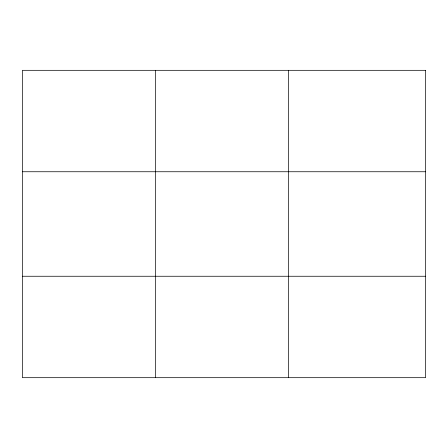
<?xml version="1.0" encoding="UTF-8"?>
<svg xmlns="http://www.w3.org/2000/svg" width="448" height="448" viewBox="0 0 448 448"><rect width="100%" height="100%" fill="white"/><g stroke="black" fill="none" stroke-linecap="round" stroke-linejoin="round"><path stroke-width="0.67" d="M155.456 377.681L155.456 70.319M288.512 377.681L288.512 70.319M22.4 171.746L425.6 171.746M22.4 276.254L425.6 276.254M425.6 70.319L425.6 377.681L22.4 377.681L22.4 70.319L425.6 70.319"/></g></svg>
